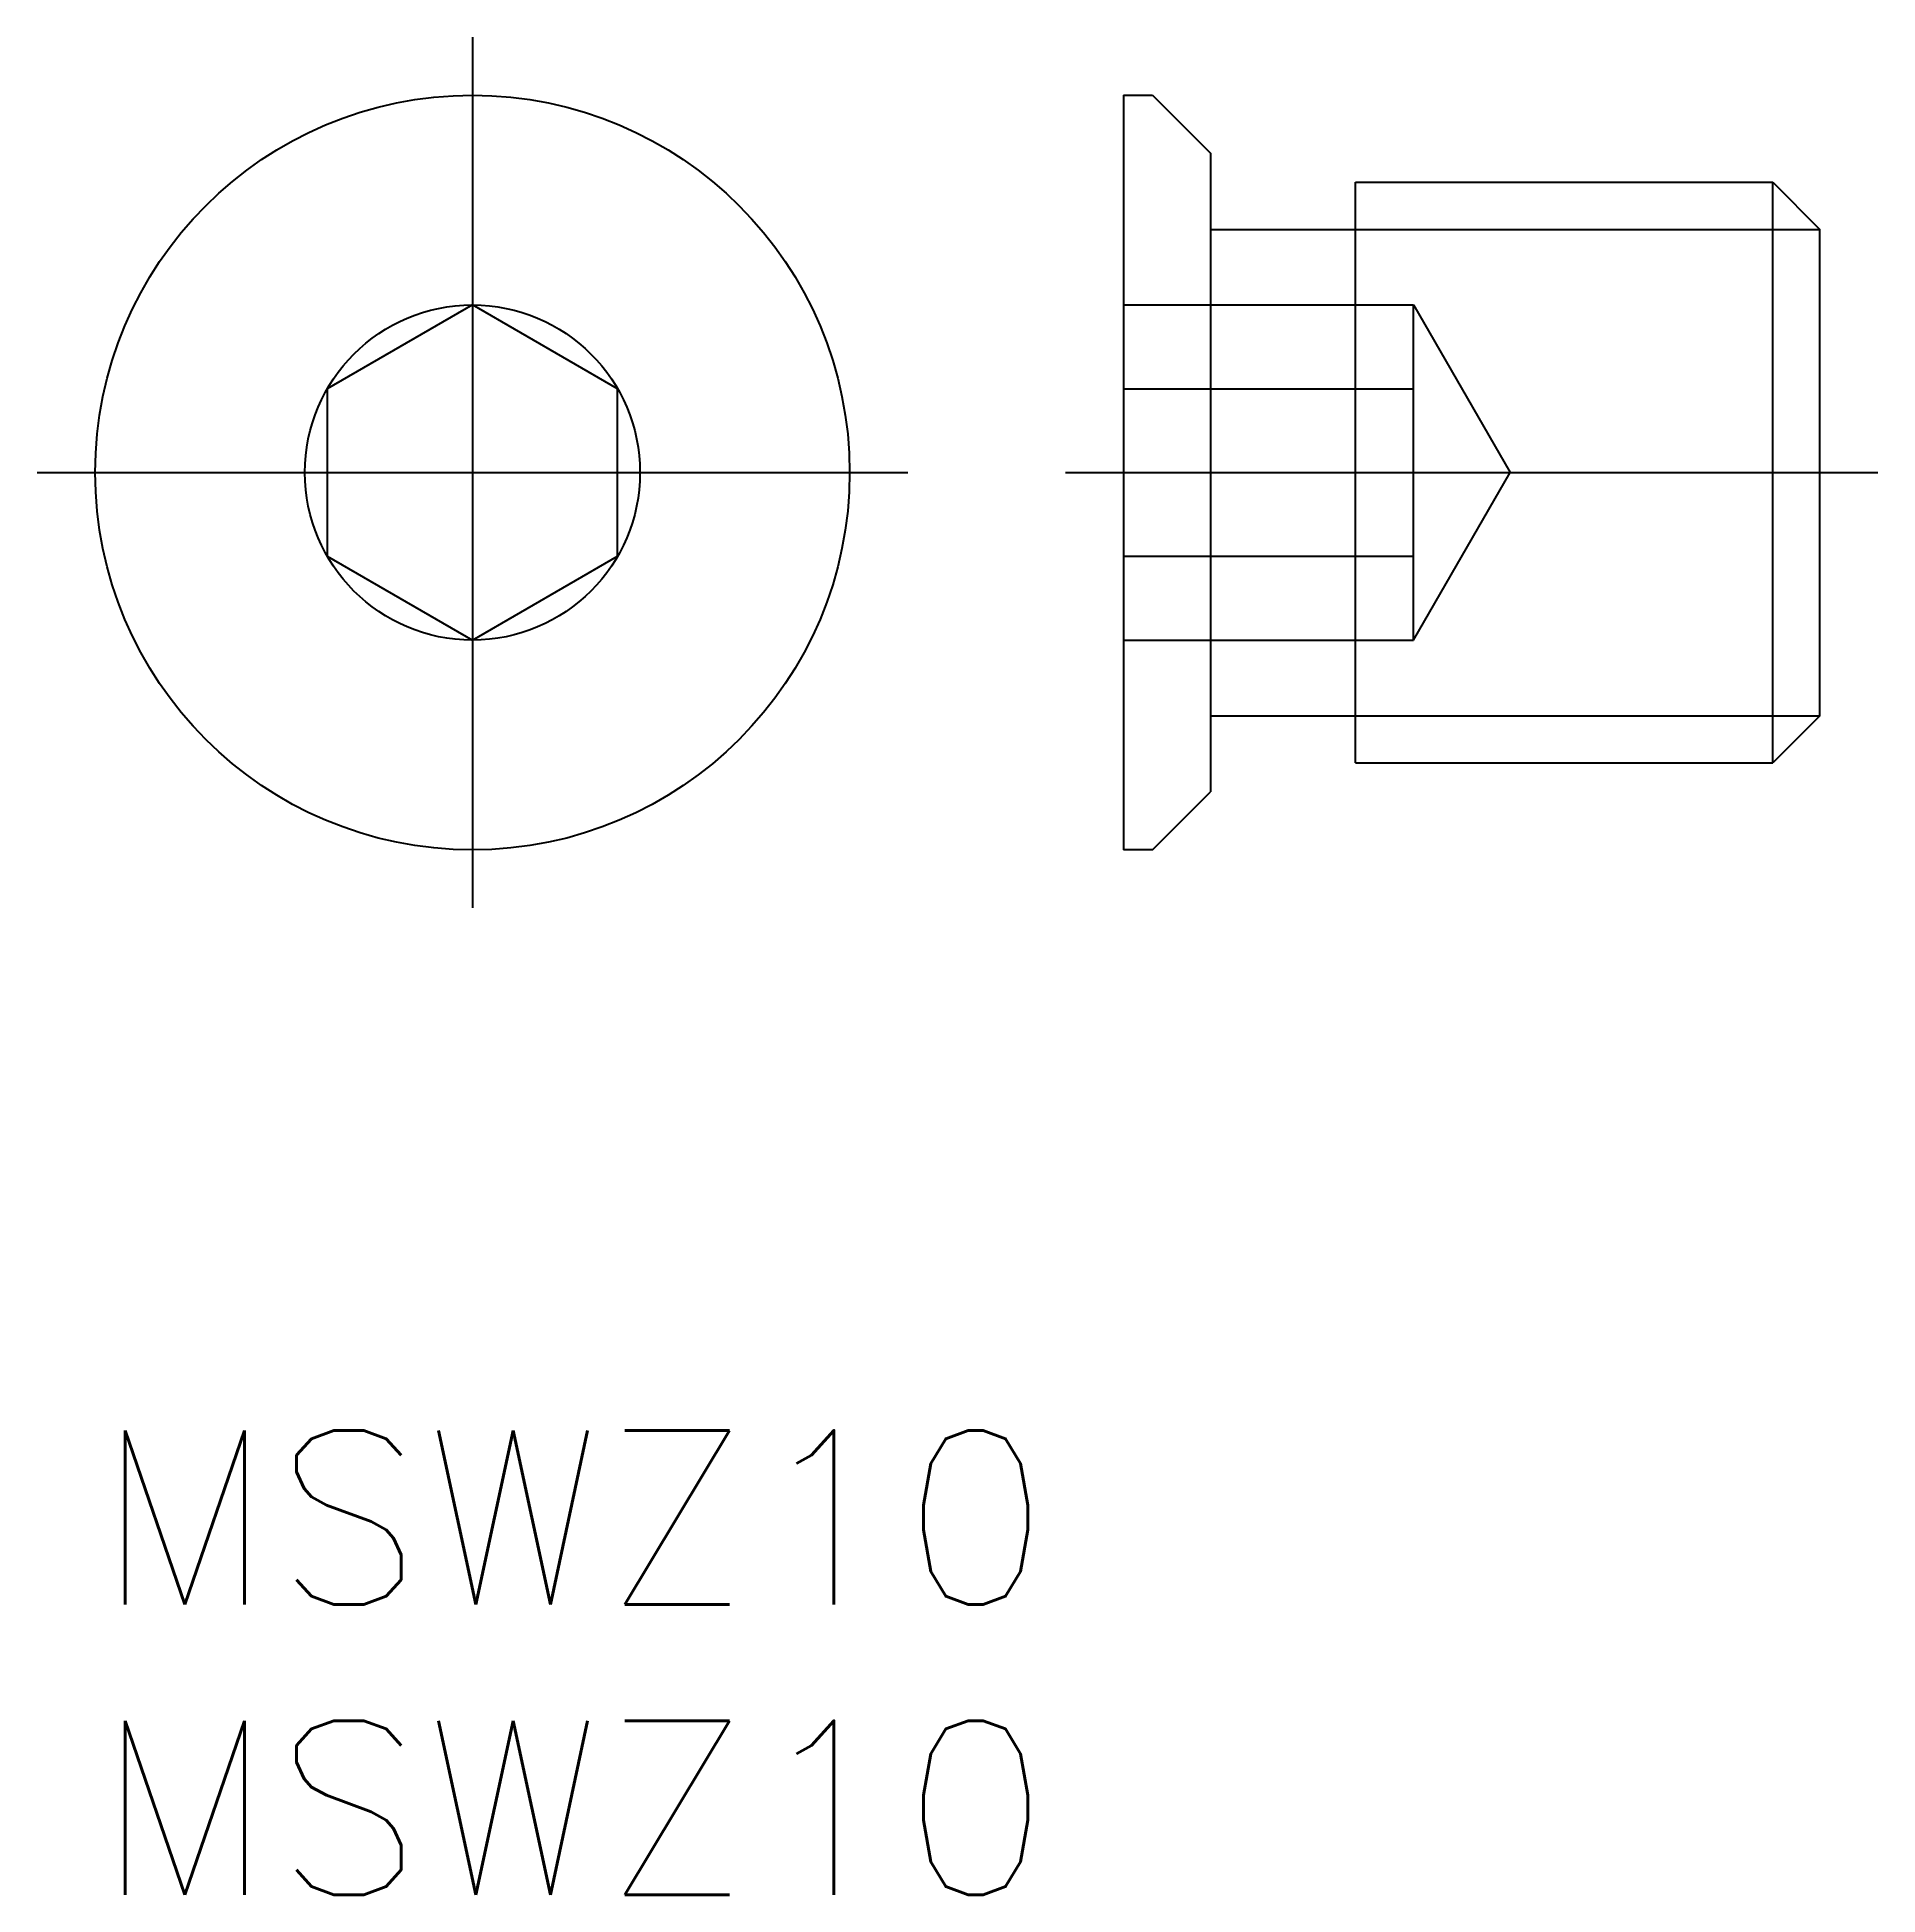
# Model space of a CAD drawing. Extents: x -1 to 30.7, y -8 to 24.
import ezdxf

# ---------------------------------------------------------------- set-up
doc = ezdxf.new("R2010")
doc.units = 0
doc.header["$LTSCALE"] = 0.5
doc.linetypes.add('CENTER', pattern=[50.8, 31.75, -6.35, 6.35, -6.35])
doc.linetypes.add('DASHED', pattern=[19.05, 12.7, -6.35])
for name, color, linetype in [('MSM_CENTER', 1, 'CENTER'), ('MSM_CONTINUOUS', 7, 'CONTINUOUS'), ('MSM_DASHED', 4, 'DASHED'), ('MSM_NARROW', 5, 'CONTINUOUS'), ('MSM_PART_NUMBER', 7, 'CONTINUOUS')]:
    doc.layers.add(name, color=color, linetype=linetype)
doc.styles.get("Standard").update_dxf_attribs({"font": 'txt.shx', "height": 3, "bigfont": 'bigfont.shx'})

# ---------------------------------------------------------------- blocks, each defined once
blk = doc.blocks.new('*U3')
at = {"layer": 'MSM_PART_NUMBER'}
blk.add_text('MSWZ10', height=3, dxfattribs=at).set_placement((0, -3))
blk = doc.blocks.new('*U4')
at = {"layer": 'MSM_PART_NUMBER'}
blk.add_text('MSWZ10', height=3, dxfattribs=at).set_placement((0, -8))

msp = doc.modelspace()

# ---------------------------------------------------------------- linework, layer by layer
at = {"layer": 'MSM_CENTER'}
for p, q in [((6.5, 24), (6.5, 9)), ((-1, 16.5), (14, 16.5)), ((16.717, 16.5), (30.717, 16.5))]:
    msp.add_line(p, q, dxfattribs=at)
at = {"layer": 'MSM_CONTINUOUS'}
for p, q in [((17.717, 23), (17.717, 10)), ((17.717, 23), (18.217, 23)), ((18.217, 23), (19.217, 22)), ((19.217, 22), (19.217, 11)), ((21.717, 11.5), (21.717, 21.5)), ((21.717, 21.5), (28.905, 21.5)), ((28.905, 11.5), (28.905, 21.5)), ((28.905, 21.5), (29.717, 20.688)), ((19.217, 20.688), (21.717, 20.688)), ((29.717, 12.312), (29.717, 20.688)), ((6.5, 19.387), (4, 17.943)), ((9, 17.943), (6.5, 19.387)), ((4, 17.943), (4, 15.057)), ((9, 15.057), (9, 17.943)), ((4, 15.057), (6.5, 13.613)), ((6.5, 13.613), (9, 15.057)), ((19.217, 12.312), (21.717, 12.312)), ((29.717, 12.312), (28.905, 11.5)), ((21.717, 11.5), (28.905, 11.5)), ((18.217, 10), (19.217, 11)), ((18.217, 10), (17.717, 10))]:
    msp.add_line(p, q, dxfattribs=at)
for radius in [6.5, 2.887]:
    msp.add_circle((6.5, 16.5), radius, dxfattribs=at)
at = {"layer": 'MSM_DASHED'}
for p, q in [((17.717, 19.387), (22.717, 19.387)), ((22.717, 19.387), (24.383, 16.5)), ((22.717, 13.613), (22.717, 19.387)), ((17.717, 17.943), (22.717, 17.943)), ((22.717, 13.613), (24.383, 16.5)), ((17.717, 15.057), (22.717, 15.057)), ((17.717, 13.613), (22.717, 13.613))]:
    msp.add_line(p, q, dxfattribs=at)
at = {"layer": 'MSM_NARROW'}
for p, q in [((21.717, 20.688), (29.717, 20.688)), ((21.717, 12.312), (29.717, 12.312))]:
    msp.add_line(p, q, dxfattribs=at)

# ---------------------------------------------------------------- block references
at = {"layer": 'MSM_CONTINUOUS'}
for name in ['*U3', '*U4']:
    msp.add_blockref(name, (0, 0), dxfattribs=at)

doc.saveas('drawing.dxf')
